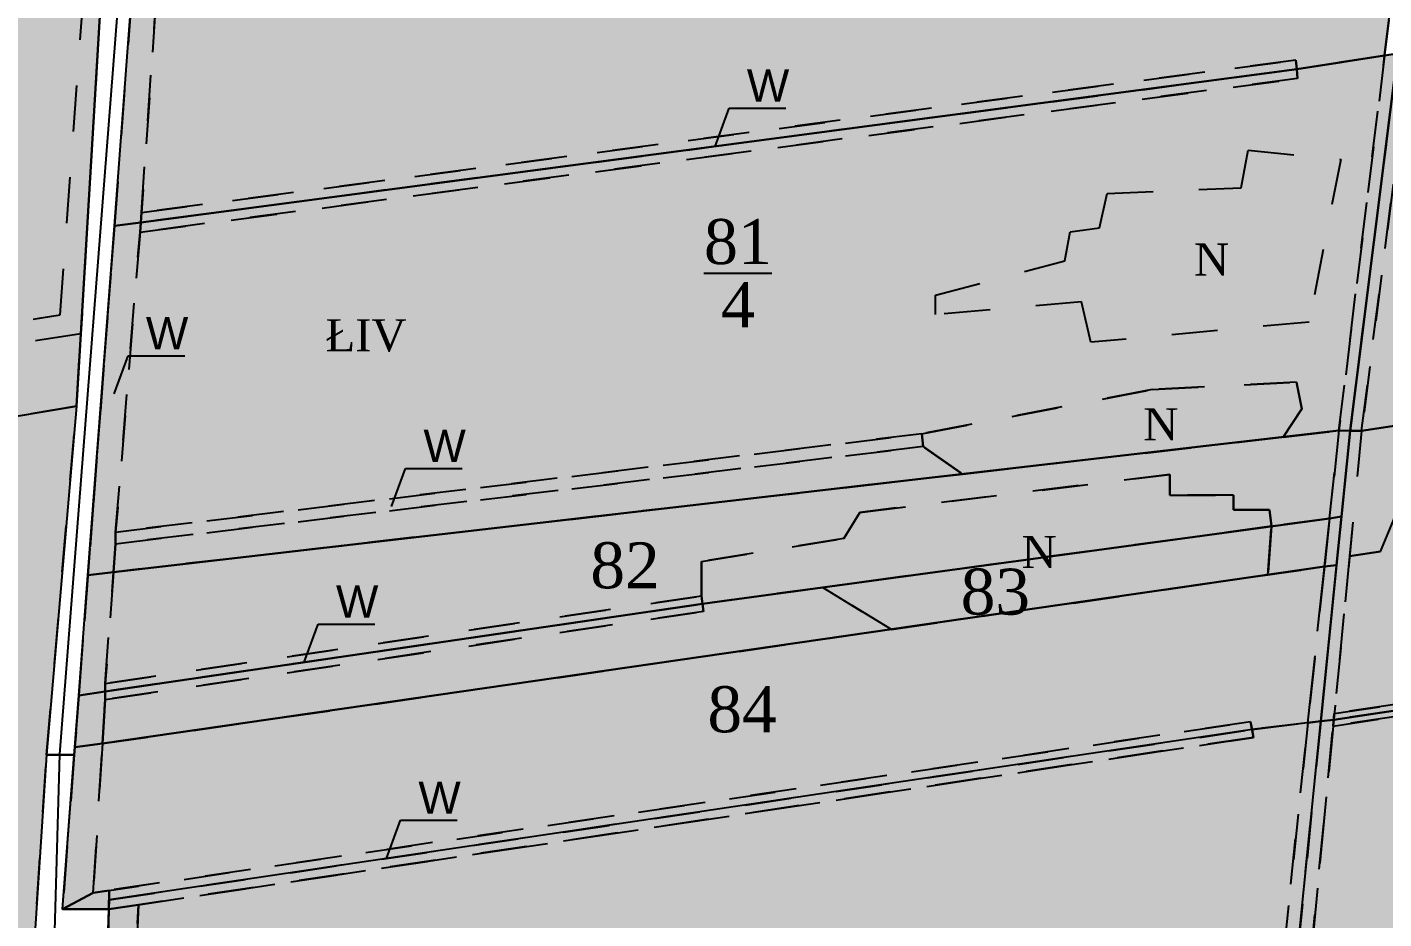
# Model space of a CAD drawing. Header units: millimetres. Extents: x 1380 to 3497, y 917 to 2357.
# Drawn here: x 1730.4 to 2025.6, y 1201.1 to 1395.1 of the extents above; entities that cross this region are included whole.
import ezdxf
from ezdxf import colors
from ezdxf.entities.mleader import LeaderData, LeaderLine
from ezdxf.math import Vec2, Vec3

# ---------------------------------------------------------------- set-up
doc = ezdxf.new("R2010")
doc.units = ezdxf.units.MM
doc.linetypes.add('UZYTEK', pattern=[20, 10, -10])
for name, color, linetype in [('DROGI ODSZKODOWANIA', 7, 'Continuous'), ('dzialki', 250, 'Continuous'), ('Num użytków', 250, 'Continuous'), ('Numeracja', 7, 'Continuous'), ('Obreb', 2, 'Continuous'), ('Pokolorwane użytki', 7, 'Continuous'), ('Rowy', 250, 'UZYTEK'), ('Uzytki', 250, 'UZYTEK'), ('W', 250, 'Continuous')]:
    doc.layers.add(name, color=color, linetype=linetype)
doc.styles.add('Całkowite', font='times.ttf', dxfattribs={"height": 10})
doc.styles.get("Standard").update_dxf_attribs({"font": 'arial.ttf'})
doc.styles.add('Uzytki', font='times.ttf', dxfattribs={"height": 7})
doc.styles.add('Ułamki', font='times.ttf', dxfattribs={"height": 14})

# ---------------------------------------------------------------- blocks, each defined once
blk = doc.blocks.new('_None')

msp = doc.modelspace()

# ---------------------------------------------------------------- hatches: boundary and pattern name
at = {"layer": 'Obreb', "true_color": 0xf4ee51}
h = msp.add_hatch(color=41, dxfattribs=at)
h.dxf.hatch_style = 1
h.paths.add_polyline_path([(1843.77, 2075.91), (1839.89, 2076.73), (1821.8, 2074.33), (1789.76, 2070.08), (1739.27, 2064.25), (1569.18, 2044.6), (1564.53, 2044.15), (1500.42, 2035.92), (1473.15, 2032.87), (1468.93, 1980), (1462.92, 1894.61), (1456.31, 1773.44), (1452.55, 1718.71), (1450.66, 1680.7), (1442.54, 1619.86), (1424.58, 1499.01), (1404.87, 1303.08), (1390.68, 1109.1), (1379.54, 977.39), (1416.06, 982.26), (1503.01, 993.87), (1504.63, 994.09), (1506.25, 994.3), (1621.93, 1009.75), (1623.42, 1009.95), (1726.06, 1023.65), (1744.84, 1026.16), (1749.27, 1026.75), (2001.11, 1060.37), (2068.99, 1069.43), (2152.68, 1080.6), (2558.18, 1139.98), (2925.58, 1191.89), (2950.42, 1195.27), (3034.81, 1077.94), (3080.44, 1228.22), (3101.82, 1235.05), (3049.2, 1373.09), (3047.94, 1379.97), (3036.54, 1465.16), (3034.11, 1481.41), (3037.35, 1523.54), (3064.08, 1535.14), (3042.44, 1582.63), (3034.82, 1599.34), (3026.23, 1623.42), (3022.72, 1647.12), (3015.17, 1693.82), (3010.46, 1738.63), (3007.5, 1779.8), (3007.5, 1828.93), (2995.54, 1854.86), (2982.24, 1913.84), (2978.33, 1926.18), (2939.25, 2070.19), (2911.03, 2085.83), (2875.11, 2109.04), (2851.35, 2127.45), (2832.79, 2142.28), (2800.7, 2188.75), (2762.52, 2156.94), (2761.01, 2154.88), (2592.26, 2137.52), (2569.19, 2140.22), (2541.29, 2148.28), (2358.61, 2230.49), (2370.36, 2167.83), (2372.08, 2158.65), (2124.8, 2119.92)])
h.paths.add_polyline_path([(2128.67, 2095.22), (2401.4, 2137.94), (2394.93, 2172.44), (2392, 2188.04), (2532.65, 2124.75), (2564.24, 2115.63), (2592.09, 2112.37), (2774.63, 2131.15), (2780.88, 2139.71), (2795.68, 2152.03), (2814.31, 2125.04), (2835.89, 2107.8), (2860.65, 2088.62), (2898.18, 2064.37), (2917.89, 2053.45), (2954.34, 1919.13), (2958.08, 1907.3), (2971.73, 1846.78), (2982.5, 1823.44), (2982.5, 1778.91), (2985.55, 1736.43), (2990.38, 1690.52), (2998.01, 1643.29), (3001.86, 1617.33), (3011.63, 1589.94), (3019.69, 1572.27), (3030.77, 1547.94), (3018.26, 1542.51), (3013.6, 1540.82), (3008.97, 1480.5), (3011.79, 1461.65), (3023.24, 1376.04), (3025.03, 1366.32), (3069.05, 1250.82), (3060.33, 1248.04), (3025.58, 1133.59), (2961.94, 1222.07), (2922.15, 1216.65), (2554.62, 1164.73), (2149.21, 1105.36), (2065.68, 1094.21), (1997.8, 1085.15), (1745.96, 1051.53), (1741.53, 1050.94), (1722.75, 1048.43), (1620.11, 1034.73), (1618.62, 1034.53), (1502.94, 1019.08), (1501.32, 1018.87), (1499.71, 1018.65), (1412.75, 1007.04), (1407.07, 1006.29), (1415.61, 1107.14), (1429.78, 1300.92), (1449.4, 1495.92), (1467.3, 1616.37), (1475.58, 1678.42), (1477.51, 1717.23), (1481.26, 1771.9), (1487.87, 1893.05), (1493.86, 1978.13), (1496.43, 2010.32), (1503.4, 2011.1), (1567.32, 2019.31), (1571.82, 2019.74), (1742.14, 2039.42), (1792.84, 2045.27), (1825.09, 2049.55), (1838.91, 2051.38), (1843.08, 2050.5)], flags=16)
at = {"layer": 'Pokolorwane użytki', "true_color": 0x3bd23d}
h = msp.add_hatch(color=93, dxfattribs=at)
h.dxf.hatch_style = 1
h.paths.add_polyline_path([(2041.7, 1502.54), (2025.2, 1499.84), (2025.45, 1497.95), (1813.52, 1471.71), (1817.9, 1435.35), (1845.87, 1435.35), (1850.45, 1416.41), (2021.15, 1438.86), (2021.44, 1434.9), (1758.33, 1399.7), (1755.27, 1354.77), (2006.47, 1387.97), (2006.67, 1385.96), (2025.8, 1388.97), (2027.3, 1401.22)])
h = msp.add_hatch(color=93, dxfattribs=at)
h.dxf.hatch_style = 1
h.paths.add_polyline_path([(1604.01, 1433.23), (1606.97, 1433.23), (1606.97, 1437.21), (1704.27, 1452.44), (1706.4, 1409.06), (1679.06, 1400.84), (1676.44, 1360.88), (1657.29, 1357.61), (1652.54, 1326.83), (1652.76, 1318.48), (1737.54, 1332.56), (1746.37, 1452.39), (1749.46, 1452.6), (1750.3, 1466.71), (1700.79, 1457.52), (1678.95, 1452.59), (1530.66, 1430.58), (1529.67, 1425.17), (1551.43, 1361.53), (1539.91, 1349.7), (1519.42, 1346.35), (1523.53, 1297.63), (1611.33, 1311.8)])
at = {"layer": 'Pokolorwane użytki', "true_color": 0x5b8edb}
h = msp.add_hatch(color=153, dxfattribs=at)
h.dxf.hatch_style = 1
h.paths.add_polyline_path([(1758.33, 1399.7), (1759.07, 1404.38), (1762.76, 1465.42), (1762.85, 1467.17), (1758.77, 1466.66), (1753.11, 1401.37), (1749.36, 1351.88), (1755.11, 1352.65), (1755.27, 1354.77)])
h = msp.add_hatch(color=153, dxfattribs=at)
h.dxf.hatch_style = 1
h.paths.add_polyline_path([(1610.75, 1372.68), (1606.97, 1433.23), (1604.01, 1433.23), (1611.33, 1311.8), (1523.53, 1297.63), (1519.42, 1346.35), (1517.7, 1346.35), (1521.71, 1297.14), (1434.12, 1283.17), (1433.7, 1279.01), (1521.73, 1293.63), (1523.1, 1276.5), (1525.17, 1276.85), (1527.23, 1277.19), (1525.46, 1294.26), (1742.07, 1328.43), (1749.46, 1452.6), (1746.37, 1452.39), (1737.54, 1332.56), (1652.76, 1318.48), (1614.54, 1312.13)])
h = msp.add_hatch(color=153, dxfattribs=at)
h.dxf.hatch_style = 1
h.paths.add_polyline_path([(2028.99, 1371.26), (2032.76, 1400.66), (2030.03, 1400.94), (2028.58, 1389.41), (2018.31, 1307.33), (2020.79, 1307.31)])
at = {"layer": 'Pokolorwane użytki', "true_color": 0x3bd23d}
h = msp.add_hatch(color=93, dxfattribs=at)
h.dxf.hatch_style = 1
h.paths.add_polyline_path([(2025.8, 1388.97), (2006.67, 1385.96), (2006.86, 1383.96), (1754.94, 1350.52), (1749.64, 1285.27), (1925.11, 1306.67), (1975.22, 1316.26), (2006.6, 1317.87), (2007.79, 1312.09), (2003.74, 1305.94), (2015.84, 1307.34)])
h.paths.add_polyline_path([(1928.07, 1336.79), (1956.23, 1344.29), (1957.34, 1350.61), (1963.75, 1351.5), (1965.41, 1358.93), (1994.58, 1360.19), (1996.08, 1368.4), (2016.25, 1366.35), (2009.35, 1330.98), (1961.89, 1326.57), (1959.84, 1335.4), (1928.07, 1332.63)], flags=16)
at = {"layer": 'Pokolorwane użytki', "true_color": 0x5b8edb}
h = msp.add_hatch(color=153, dxfattribs=at)
h.dxf.hatch_style = 1
h.paths.add_polyline_path([(2006.67, 1385.96), (2006.47, 1387.97), (1755.27, 1354.77), (1755.11, 1352.65)])
h = msp.add_hatch(color=153, dxfattribs=at)
h.dxf.hatch_style = 1
h.paths.add_polyline_path([(2028.58, 1389.41), (2025.8, 1388.97), (2015.84, 1307.34), (2018.31, 1307.33)])
h = msp.add_hatch(color=153, dxfattribs=at)
h.dxf.hatch_style = 1
h.paths.add_polyline_path([(1755.11, 1352.65), (1754.94, 1350.52), (2006.86, 1383.96), (2006.67, 1385.96)])
at = {"layer": 'Pokolorwane użytki', "true_color": 0xff3333}
h = msp.add_hatch(color=20, dxfattribs=at)
h.dxf.hatch_style = 1
h.paths.add_polyline_path([(2051.61, 1365.93), (2028.99, 1371.26), (2020.79, 1307.31), (2041.16, 1310.41)])
h = msp.add_hatch(color=20, dxfattribs=at)
h.dxf.hatch_style = 1
h.paths.add_polyline_path([(2009.35, 1330.98), (2016.25, 1366.35), (1996.08, 1368.4), (1994.58, 1360.19), (1965.41, 1358.93), (1963.75, 1351.5), (1957.34, 1350.61), (1956.23, 1344.29), (1928.07, 1336.79), (1928.07, 1332.63), (1959.84, 1335.4), (1961.89, 1326.57)])
at = {"layer": 'Pokolorwane użytki', "true_color": 0x5b8edb}
h = msp.add_hatch(color=153, dxfattribs=at)
h.dxf.hatch_style = 1
h.paths.add_polyline_path([(1749.64, 1282.73), (1749.64, 1285.27), (1754.94, 1350.52), (1755.11, 1352.65), (1749.36, 1351.88), (1743.6, 1275.93), (1749.18, 1276.58)])
at = {"layer": 'Pokolorwane użytki', "true_color": 0x3bd23d}
h = msp.add_hatch(color=93, dxfattribs=at)
h.dxf.hatch_style = 1
h.paths.add_polyline_path([(2161.3, 1328.69), (2041.16, 1310.41), (2039.6, 1300.06), (2032.11, 1298.65), (2024.93, 1281.03), (2018.15, 1280.03), (2014.84, 1245.77), (2166.41, 1268.94)])
h = msp.add_hatch(color=93, dxfattribs=at)
h.dxf.hatch_style = 1
h.paths.add_polyline_path([(1741.13, 1312.67), (1742.07, 1328.43), (1648.21, 1313.62), (1646.25, 1296.93), (1647.97, 1297.22), (1649.68, 1297.5)])
at = {"layer": 'Pokolorwane użytki', "true_color": 0xff3333}
h = msp.add_hatch(color=20, dxfattribs=at)
h.dxf.hatch_style = 1
h.paths.add_polyline_path([(2003.74, 1305.94), (2007.79, 1312.09), (2006.6, 1317.87), (1975.22, 1316.26), (1925.11, 1306.67), (1925.37, 1303.88), (1933.91, 1297.89)])
at = {"layer": 'Pokolorwane użytki', "true_color": 0x3bd23d}
h = msp.add_hatch(color=93, dxfattribs=at)
h.dxf.hatch_style = 1
h.paths.add_polyline_path([(1734.61, 1236.78), (1741.13, 1312.67), (1649.68, 1297.5), (1657.62, 1134.85), (1728.54, 1144.48)])
at = {"layer": 'Pokolorwane użytki', "true_color": 0xff3333}
h = msp.add_hatch(color=20, dxfattribs=at)
h.dxf.hatch_style = 1
h.paths.add_polyline_path([(2032.11, 1298.65), (2039.6, 1300.06), (2041.16, 1310.41), (2020.79, 1307.31), (2018.15, 1280.03), (2024.93, 1281.03)])
at = {"layer": 'Pokolorwane użytki', "true_color": 0x3bd23d}
h = msp.add_hatch(color=93, dxfattribs=at)
h.dxf.hatch_style = 1
h.paths.add_polyline_path([(1877.11, 1278.84), (1908.09, 1283.87), (1911.58, 1289.55), (1979.02, 1297.81), (1979.02, 1293.31), (1992.88, 1293.31), (1992.88, 1290.09), (2000.76, 1290.09), (2001.14, 1286.53), (2013.82, 1288.26), (2015.84, 1307.34), (2003.74, 1305.94), (1933.91, 1297.89), (1749.18, 1276.58), (1747.37, 1252.33), (1877.11, 1271.33)])
at = {"layer": 'Pokolorwane użytki', "true_color": 0x5b8edb}
h = msp.add_hatch(color=153, dxfattribs=at)
h.dxf.hatch_style = 1
h.paths.add_polyline_path([(1749.64, 1285.27), (1749.64, 1282.73), (1925.37, 1303.88), (1925.11, 1306.67)])
h = msp.add_hatch(color=153, dxfattribs=at)
h.dxf.hatch_style = 1
h.paths.add_polyline_path([(2020.79, 1307.31), (2018.31, 1307.33), (2016.42, 1288.65), (2015.35, 1278.06), (2011.92, 1244.13), (2014.71, 1244.43)])
h = msp.add_hatch(color=153, dxfattribs=at)
h.dxf.hatch_style = 1
h.paths.add_polyline_path([(2018.31, 1307.33), (2015.84, 1307.34), (2013.82, 1288.26), (2016.42, 1288.65)])
at = {"layer": 'Pokolorwane użytki', "true_color": 0x3bd23d}
h = msp.add_hatch(color=93, dxfattribs=at)
h.dxf.hatch_style = 1
h.paths.add_polyline_path([(1933.91, 1297.89), (1925.37, 1303.88), (1749.64, 1282.73), (1749.18, 1276.58)])
at = {"layer": 'Pokolorwane użytki', "true_color": 0xff3333}
h = msp.add_hatch(color=20, dxfattribs=at)
h.dxf.hatch_style = 1
h.paths.add_polyline_path([(2001.14, 1286.53), (2000.76, 1290.09), (1992.88, 1290.09), (1992.88, 1293.31), (1979.02, 1293.31), (1979.02, 1297.81), (1911.58, 1289.55), (1908.09, 1283.87), (1877.11, 1278.84), (1877.11, 1271.33), (1877.33, 1269.67), (1903.5, 1273.23)])
at = {"layer": 'Pokolorwane użytki', "true_color": 0x3bd23d}
h = msp.add_hatch(color=93, dxfattribs=at)
h.dxf.hatch_style = 1
h.paths.add_polyline_path([(2013.82, 1288.26), (2001.14, 1286.53), (2000.38, 1275.97), (2012.7, 1277.76)])
at = {"layer": 'Pokolorwane użytki', "true_color": 0x5b8edb}
h = msp.add_hatch(color=153, dxfattribs=at)
h.dxf.hatch_style = 1
h.paths.add_polyline_path([(2016.42, 1288.65), (2013.82, 1288.26), (2012.7, 1277.76), (2015.35, 1278.06)])
at = {"layer": 'Pokolorwane użytki', "true_color": 0xff3333}
h = msp.add_hatch(color=20, dxfattribs=at)
h.dxf.hatch_style = 1
h.paths.add_polyline_path([(2001.14, 1286.53), (1903.5, 1273.23), (1918.47, 1264.11), (2000.38, 1275.97)])
at = {"layer": 'Pokolorwane użytki', "true_color": 0x97d88a}
h = msp.add_hatch(color=73, dxfattribs=at)
h.dxf.hatch_style = 1
h.paths.add_polyline_path([(2169.59, 1238.6), (2256.28, 1250.18), (2256.28, 1280.06), (2170.42, 1266.5), (2166.79, 1265.92), (2014.58, 1243.08), (2007.72, 1172.1), (2173.12, 1199)])
at = {"layer": 'Pokolorwane użytki', "true_color": 0x5b8edb}
h = msp.add_hatch(color=153, dxfattribs=at)
h.dxf.hatch_style = 1
h.paths.add_polyline_path([(1749.18, 1276.58), (1743.6, 1275.93), (1741.61, 1249.73), (1747.37, 1250.58), (1747.37, 1252.33)])
at = {"layer": 'Pokolorwane użytki', "true_color": 0x3bd23d}
h = msp.add_hatch(color=93, dxfattribs=at)
h.dxf.hatch_style = 1
h.paths.add_polyline_path([(1996.64, 1244), (1996.94, 1242.3), (2009.1, 1243.79), (2012.7, 1277.76), (2000.38, 1275.97), (1918.47, 1264.11), (1746.77, 1239.25), (1744.74, 1206.79), (1748.22, 1207.31)])
at = {"layer": 'Pokolorwane użytki', "true_color": 0x5b8edb}
h = msp.add_hatch(color=153, dxfattribs=at)
h.dxf.hatch_style = 1
h.paths.add_polyline_path([(2009.1, 1243.79), (2011.92, 1244.13), (2015.35, 1278.06), (2012.7, 1277.76)])
at = {"layer": 'Pokolorwane użytki', "true_color": 0x3bd23d}
h = msp.add_hatch(color=93, dxfattribs=at)
h.dxf.hatch_style = 1
h.paths.add_polyline_path([(1918.47, 1264.11), (1903.5, 1273.23), (1877.33, 1269.67), (1877.56, 1268), (1747.37, 1248.83), (1746.77, 1239.25)])
at = {"layer": 'Pokolorwane użytki', "true_color": 0x5b8edb}
h = msp.add_hatch(color=153, dxfattribs=at)
h.dxf.hatch_style = 1
h.paths.add_polyline_path([(1877.33, 1269.67), (1877.11, 1271.33), (1747.37, 1252.33), (1747.37, 1250.58)])
h = msp.add_hatch(color=153, dxfattribs=at)
h.dxf.hatch_style = 1
h.paths.add_polyline_path([(1747.37, 1250.58), (1747.37, 1248.83), (1877.56, 1268), (1877.33, 1269.67)])
h = msp.add_hatch(color=153, dxfattribs=at)
h.dxf.hatch_style = 1
h.paths.add_polyline_path([(2166.79, 1265.92), (2166.6, 1267.43), (2014.71, 1244.43), (2014.58, 1243.08)])
h = msp.add_hatch(color=153, dxfattribs=at)
h.dxf.hatch_style = 1
h.paths.add_polyline_path([(2166.6, 1267.43), (2166.41, 1268.94), (2014.84, 1245.77), (2014.71, 1244.43)])
h = msp.add_hatch(color=153, dxfattribs=at)
h.dxf.hatch_style = 1
h.paths.add_polyline_path([(1740.76, 1238.51), (1746.77, 1239.25), (1747.37, 1248.83), (1747.37, 1250.58), (1741.61, 1249.73)])
h = msp.add_hatch(color=153, dxfattribs=at)
h.dxf.hatch_style = 1
h.paths.add_polyline_path([(1996.94, 1242.3), (1996.64, 1244), (1748.22, 1207.31), (1748.2, 1205.27)])
at = {"layer": 'Pokolorwane użytki', "true_color": 0x5e6624}
h = msp.add_hatch(color=59, dxfattribs=at)
h.dxf.hatch_style = 1
h.paths.add_polyline_path([(1754.58, 1204.19), (1752.07, 1140.17), (1750.39, 1116.95), (1850.39, 1127.81), (1859.99, 1112.88), (1872.77, 1101.18), (1879.5, 1077.26), (1980.72, 1091.22), (1981.4, 1087.86), (1992.73, 1089.32), (2009.1, 1243.79), (1996.94, 1242.3), (1997.24, 1240.61)])
at = {"layer": 'Pokolorwane użytki', "true_color": 0x5b8edb}
h = msp.add_hatch(color=153, dxfattribs=at)
h.dxf.hatch_style = 1
h.paths.add_polyline_path([(1992.73, 1089.32), (1996.3, 1089.79), (1999.62, 1122.64), (2004.58, 1171.59), (2011.92, 1244.13), (2009.1, 1243.79)])
h = msp.add_hatch(color=153, dxfattribs=at)
h.dxf.hatch_style = 1
h.paths.add_polyline_path([(2014.71, 1244.43), (2011.92, 1244.13), (2004.58, 1171.59), (2007.72, 1172.1)])
h = msp.add_hatch(color=153, dxfattribs=at)
h.dxf.hatch_style = 1
h.paths.add_polyline_path([(1997.24, 1240.61), (1996.94, 1242.3), (1748.2, 1205.27), (1748.19, 1203.23), (1754.58, 1204.19)])
h = msp.add_hatch(color=153, dxfattribs=at)
h.dxf.hatch_style = 1
h.paths.add_polyline_path([(1746.77, 1239.25), (1740.76, 1238.51), (1740.63, 1236.78), (1738.08, 1203.23), (1744.74, 1206.79)])
h = msp.add_hatch(color=153, dxfattribs=at)
h.dxf.hatch_style = 1
h.paths.add_polyline_path([(1748.22, 1207.31), (1744.74, 1206.79), (1738.08, 1203.23), (1748.19, 1203.23), (1748.2, 1205.27)])
h = msp.add_hatch(color=153, dxfattribs=at)
h.dxf.hatch_style = 1
h.paths.add_polyline_path([(1754.58, 1204.19), (1748.19, 1203.23), (1746.33, 1144.3), (1746.06, 1139.1), (1752.07, 1140.17)])

# ---------------------------------------------------------------- linework, layer by layer
at = {"layer": 'DROGI ODSZKODOWANIA', "color": 5}
msp.add_lwpolyline([(2558.16, 2097.08), (2080.67, 2023.87), (1953.69, 1856.95), (1830.71, 1702.18), (1775.1, 1625.45), (1766.32, 1607.74), (1737.45, 1236.94), (1732.21, 1052.26), (2210.2, 1117.22)], dxfattribs=at)
at = {"layer": 'dzialki'}
for points in [[(1828.9, 1707.19), (1782.28, 1639.76), (1765.13, 1614.96), (1758.45, 1590.88), (1755.72, 1544.39), (1755.55, 1541.58), (1750.3, 1469.55), (1750.3, 1468.13), (1750.3, 1466.71), (1741.13, 1312.67), (1734.61, 1236.78), (1740.63, 1236.78), (1740.76, 1238.51), (1741.61, 1249.73), (1743.6, 1275.93), (1749.36, 1351.88), (1753.11, 1401.37), (1758.77, 1466.66), (1762.27, 1507), (1765.58, 1545.16), (1768.74, 1581.54), (1770.59, 1602.92), (1779.01, 1624.14), (1820.15, 1682.4)], [(1740.76, 1238.51), (1746.77, 1239.25), (2012.7, 1277.76), (2015.35, 1278.06), (2011.92, 1244.13), (1996.94, 1242.3), (1748.2, 1205.27), (1748.19, 1203.23), (1738.08, 1203.23), (1740.76, 1238.51)]]:
    msp.add_lwpolyline(points, dxfattribs=at)
for points in [[(1750.3, 1466.71), (1750.3, 1468.13), (1750.3, 1469.55), (1755.55, 1541.58), (1755.72, 1544.39), (1706.65, 1537.44), (1616.83, 1522.76), (1542.64, 1511.55), (1456.25, 1498.1), (1455.74, 1495.26), (1448.06, 1422.99), (1447.94, 1420.64), (1447.81, 1418.28), (1431.91, 1261.38), (1523.1, 1276.5), (1525.17, 1276.85), (1527.23, 1277.19), (1646.25, 1296.93), (1647.97, 1297.22), (1649.68, 1297.5), (1741.13, 1312.67)], [(1758.77, 1466.66), (1762.85, 1467.17), (2025.2, 1499.84), (2041.7, 1502.54), (2044.42, 1502.62), (2030.03, 1400.94), (2028.58, 1389.41), (2006.67, 1385.96), (1755.11, 1352.65), (1749.36, 1351.88), (1753.11, 1401.37), (1758.77, 1466.66)], [(1750.3, 1466.71), (1750.3, 1468.13), (1700.79, 1460.06), (1678.31, 1454.53), (1447.94, 1420.64), (1447.81, 1418.28), (1431.91, 1261.38), (1523.1, 1276.5), (1525.17, 1276.85), (1527.23, 1277.19), (1646.25, 1296.93), (1647.97, 1297.22), (1649.68, 1297.5), (1741.13, 1312.67)], [(2030.03, 1400.94), (2032.76, 1400.66), (2305.83, 1439.9), (2316.28, 1352.27), (2020.79, 1307.31), (2018.31, 1307.33), (2028.58, 1389.41), (2030.03, 1400.94)], [(1749.36, 1351.88), (1755.11, 1352.65), (2006.67, 1385.96), (2025.8, 1388.97), (2028.58, 1389.41), (2018.31, 1307.33), (2015.84, 1307.34), (1749.18, 1276.58), (1743.6, 1275.93), (1749.36, 1351.88)], [(2018.31, 1307.33), (2020.79, 1307.31), (2316.28, 1352.27), (2323.31, 1293.33), (2323.47, 1292.01), (2170.28, 1268), (2166.6, 1267.43), (2014.71, 1244.43), (2011.92, 1244.13), (2018.31, 1307.33)], [(1647.97, 1297.22), (1649.68, 1297.5), (1741.13, 1312.67), (1734.61, 1236.78), (1728.54, 1144.48), (1657.62, 1134.85), (1655.18, 1134.52), (1647.97, 1297.22)], [(1743.6, 1275.93), (1749.18, 1276.58), (2015.84, 1307.34), (2018.31, 1307.33), (2016.42, 1288.65), (2013.82, 1288.26), (1877.33, 1269.67), (1747.37, 1250.58), (1741.61, 1249.73), (1743.6, 1275.93)], [(2011.92, 1244.13), (2014.71, 1244.43), (2166.6, 1267.43), (2170.28, 1268), (2323.47, 1292.01), (2323.63, 1290.7), (2331.49, 1224.76), (2007.72, 1172.1), (2004.58, 1171.59), (2011.92, 1244.13)], [(1741.61, 1249.73), (1747.37, 1250.58), (1877.33, 1269.67), (2013.82, 1288.26), (2016.42, 1288.65), (2015.35, 1278.06), (2012.7, 1277.76), (1746.77, 1239.25), (1740.76, 1238.51), (1741.61, 1249.73)], [(2004.58, 1171.59), (2011.92, 1244.13), (1996.94, 1242.3), (1748.2, 1205.27), (1748.19, 1203.23), (1746.33, 1144.3), (1746.06, 1139.1), (1745.87, 1135.4), (1741.84, 1056.9), (1992.73, 1089.32), (1996.3, 1089.79), (1999.62, 1122.64)], [(1748.19, 1203.23), (1738.08, 1203.23), (1740.63, 1236.78), (1734.61, 1236.78), (1728.54, 1144.48), (1728.3, 1140.5), (1728.02, 1135.85), (1722.75, 1048.43), (1741.53, 1050.94), (1745.96, 1051.53), (1997.8, 1085.15), (2065.68, 1094.21), (2149.21, 1105.36), (2147.47, 1111.23), (1999.81, 1090.25), (1999.81, 1090.25), (1996.3, 1089.79), (1992.73, 1089.32), (1741.84, 1056.9), (1745.87, 1135.4), (1746.06, 1139.1), (1746.33, 1144.3)]]:
    msp.add_lwpolyline(points, close=True, dxfattribs=at)
at = {"layer": 'Rowy'}
msp.add_line((1740.63, 1236.78), (1738.08, 1203.23), dxfattribs=at)
for points in [[(2047.13, 1502.69), (2032.76, 1400.66), (2020.79, 1307.31), (1999.81, 1090.25), (1992.73, 1089.32), (2015.84, 1307.34), (2027.3, 1401.22), (2041.7, 1502.54), (2048.92, 1581.86), (2050.19, 1586.34), (2053.49, 1645.24), (2053.49, 1649.51), (2050.94, 1762.39)], [(1753.11, 1401.37), (1740.63, 1236.78), (1738.08, 1203.23), (1748.19, 1203.23), (1748.19, 1203.23), (1997.24, 1240.61), (1996.64, 1244), (1744.74, 1206.79), (1747.37, 1248.83), (1747.37, 1252.33), (1749.64, 1282.73), (1749.64, 1285.27), (1754.94, 1350.52), (1755.27, 1354.77), (1758.33, 1399.7)], [(1755.11, 1352.65), (2006.67, 1385.96)], [(2020.79, 1307.31), (2015.84, 1307.34)], [(2014.84, 1245.77), (2166.41, 1268.94), (2170.13, 1269.51), (2323.31, 1293.33), (2323.63, 1290.7), (2170.42, 1266.5), (2166.79, 1265.92), (2014.58, 1243.08), (2014.84, 1245.77)], [(2323.47, 1292.01), (2170.28, 1268), (2166.6, 1267.43), (2014.41, 1244.38)], [(1747.37, 1250.58), (1877.33, 1269.67)], [(1996.94, 1242.3), (1748.2, 1205.27)], [(1744.74, 1206.79), (1738.08, 1203.23)], [(1748.19, 1203.23), (1748.22, 1207.31)]]:
    msp.add_lwpolyline(points, dxfattribs=at)
for points in [[(1759.07, 1404.38), (1762.76, 1465.42), (1762.85, 1467.17), (1758.77, 1466.66), (1753.11, 1401.37), (1749.36, 1351.88), (1755.11, 1352.65), (1755.27, 1354.77), (1758.33, 1399.7)], [(1434.12, 1283.17), (1521.71, 1297.14), (1517.7, 1346.35), (1519.42, 1346.35), (1523.53, 1297.63), (1611.33, 1311.8), (1604.01, 1433.23), (1606.97, 1433.23), (1614.54, 1312.13), (1737.54, 1332.56), (1746.37, 1452.39), (1749.46, 1452.6), (1742.07, 1328.43), (1525.46, 1294.26), (1527.23, 1277.19), (1525.17, 1276.85), (1523.1, 1276.5), (1521.73, 1293.63), (1433.7, 1279.01), (1434.12, 1283.17)], [(2028.99, 1371.26), (2032.76, 1400.66), (2030.03, 1400.94), (2028.58, 1389.41), (2018.31, 1307.33), (2020.79, 1307.31)], [(1755.27, 1354.77), (2006.47, 1387.97), (2006.86, 1383.96), (1754.94, 1350.52), (1755.27, 1354.77)], [(2006.67, 1385.96), (2006.47, 1387.97), (1755.27, 1354.77), (1755.11, 1352.65)], [(2028.58, 1389.41), (2025.8, 1388.97), (2015.84, 1307.34), (2018.31, 1307.33)], [(2006.86, 1383.96), (2006.67, 1385.96), (1755.11, 1352.65), (1754.94, 1350.52)], [(1754.94, 1350.52), (1755.11, 1352.65), (1749.36, 1351.88), (1743.6, 1275.93), (1749.18, 1276.58), (1749.64, 1282.73), (1749.64, 1285.27)], [(1925.37, 1303.88), (1925.11, 1306.67), (1749.64, 1285.27), (1749.64, 1282.73)], [(2018.31, 1307.33), (2015.84, 1307.34), (2013.82, 1288.26), (2016.42, 1288.65)], [(2016.42, 1288.65), (2013.82, 1288.26), (2012.7, 1277.76), (2015.35, 1278.06)], [(1749.18, 1276.58), (1743.6, 1275.93), (1741.61, 1249.73), (1747.37, 1250.58), (1747.37, 1252.33)], [(2015.35, 1278.06), (2012.7, 1277.76), (2009.1, 1243.79), (2011.92, 1244.13)], [(1747.37, 1252.33), (1747.37, 1248.83), (1877.56, 1268), (1877.11, 1271.33), (1747.37, 1252.33)], [(1877.33, 1269.67), (1877.11, 1271.33), (1747.37, 1252.33), (1747.37, 1250.58)], [(1877.56, 1268), (1877.33, 1269.67), (1747.37, 1250.58), (1747.37, 1248.83)], [(2166.79, 1265.92), (2166.6, 1267.43), (2014.71, 1244.43), (2014.58, 1243.08)], [(2166.6, 1267.43), (2166.41, 1268.94), (2014.84, 1245.77), (2014.71, 1244.43)], [(1747.37, 1248.83), (1747.37, 1250.58), (1741.61, 1249.73), (1740.76, 1238.51), (1746.77, 1239.25)], [(1996.94, 1242.3), (1996.64, 1244), (1748.22, 1207.31), (1748.2, 1205.27)], [(1999.62, 1122.64), (2004.58, 1171.59), (2011.92, 1244.13), (2009.1, 1243.79), (1992.73, 1089.32), (1996.3, 1089.79)], [(2014.58, 1243.08), (2014.71, 1244.43), (2011.92, 1244.13), (2004.58, 1171.59), (2007.72, 1172.1)], [(1997.24, 1240.61), (1996.94, 1242.3), (1748.2, 1205.27), (1748.19, 1203.23), (1754.58, 1204.19)], [(1746.77, 1239.25), (1740.76, 1238.51), (1740.63, 1236.78), (1738.08, 1203.23), (1744.74, 1206.79)], [(1748.22, 1207.31), (1744.74, 1206.79), (1738.08, 1203.23), (1748.19, 1203.23), (1748.2, 1205.27)], [(1754.58, 1204.19), (1748.19, 1203.23), (1746.33, 1144.3), (1746.06, 1139.1), (1752.07, 1140.17)], [(1754.58, 1204.19), (1748.19, 1203.23), (1746.33, 1144.3), (1746.06, 1139.1), (1752.07, 1140.17)]]:
    msp.add_lwpolyline(points, close=True, dxfattribs=at)
at = {"layer": 'Uzytki'}
for points in [[(2041.7, 1502.54), (2025.2, 1499.84), (2025.45, 1497.95), (1813.52, 1471.71), (1817.9, 1435.35), (1845.87, 1435.35), (1850.45, 1416.41), (2021.15, 1438.86), (2021.44, 1434.9), (1758.33, 1399.7), (1755.27, 1354.77), (2006.47, 1387.97), (2006.67, 1385.96), (2025.8, 1388.97), (2027.3, 1401.22)], [(1604.01, 1433.23), (1606.97, 1433.23), (1606.97, 1437.21), (1704.27, 1452.44), (1706.4, 1409.06), (1679.06, 1400.84), (1676.44, 1360.88), (1657.29, 1357.61), (1652.54, 1326.83), (1652.76, 1318.48), (1737.54, 1332.56), (1746.37, 1452.39), (1749.46, 1452.6), (1750.3, 1466.71), (1700.79, 1457.52), (1678.95, 1452.59), (1530.66, 1430.58), (1529.67, 1425.17), (1551.43, 1361.53), (1539.91, 1349.7), (1519.42, 1346.35), (1523.53, 1297.63), (1611.33, 1311.8)], [(2025.8, 1388.97), (2006.67, 1385.96), (2006.86, 1383.96), (1754.94, 1350.52), (1749.64, 1285.27), (1925.11, 1306.67), (1975.22, 1316.26), (2006.6, 1317.87), (2007.79, 1312.09), (2003.74, 1305.94), (2015.84, 1307.34)], [(2028.99, 1371.26), (2051.61, 1365.93), (2041.16, 1310.41), (2020.79, 1307.31), (2028.99, 1371.26)], [(2009.35, 1330.98), (1961.89, 1326.57), (1959.84, 1335.4), (1928.07, 1332.63), (1928.07, 1336.79), (1956.23, 1344.29), (1957.34, 1350.61), (1963.75, 1351.5), (1965.41, 1358.93), (1994.58, 1360.19), (1996.08, 1368.4), (2016.25, 1366.35), (2009.35, 1330.98)], [(1928.07, 1336.79), (1956.23, 1344.29), (1957.34, 1350.61), (1963.75, 1351.5), (1965.41, 1358.93), (1994.58, 1360.19), (1996.08, 1368.4), (2016.25, 1366.35), (2009.35, 1330.98), (1961.89, 1326.57), (1959.84, 1335.4), (1928.07, 1332.63)], [(2161.3, 1328.69), (2041.16, 1310.41), (2039.6, 1300.06), (2032.11, 1298.65), (2024.93, 1281.03), (2018.15, 1280.03), (2014.84, 1245.77), (2166.41, 1268.94)], [(1741.13, 1312.67), (1742.07, 1328.43), (1648.21, 1313.62), (1646.25, 1296.93), (1647.97, 1297.22), (1649.68, 1297.5)], [(2007.79, 1312.09), (2006.6, 1317.87), (1975.22, 1316.26), (1925.11, 1306.67), (1925.37, 1303.88), (1933.91, 1297.89), (2003.74, 1305.94)], [(1734.61, 1236.78), (1741.13, 1312.67), (1649.68, 1297.5), (1657.62, 1134.85), (1728.54, 1144.48)], [(2032.11, 1298.65), (2039.6, 1300.06), (2041.16, 1310.41), (2020.79, 1307.31), (2018.15, 1280.03), (2024.93, 1281.03)], [(1877.11, 1278.84), (1908.09, 1283.87), (1911.58, 1289.55), (1979.02, 1297.81), (1979.02, 1293.31), (1992.88, 1293.31), (1992.88, 1290.09), (2000.76, 1290.09), (2001.14, 1286.53), (2013.82, 1288.26), (2015.84, 1307.34), (2003.74, 1305.94), (1933.91, 1297.89), (1749.18, 1276.58), (1747.37, 1252.33), (1877.11, 1271.33)], [(1933.91, 1297.89), (1925.37, 1303.88), (1749.64, 1282.73), (1749.18, 1276.58)], [(2001.14, 1286.53), (2000.76, 1290.09), (1992.88, 1290.09), (1992.88, 1293.31), (1979.02, 1293.31), (1979.02, 1297.81), (1911.58, 1289.55), (1908.09, 1283.87), (1877.11, 1278.84), (1877.11, 1271.33), (1877.33, 1269.67)], [(2012.7, 1277.76), (2013.82, 1288.26), (2001.14, 1286.53), (1903.5, 1273.23), (1918.47, 1264.11)], [(2013.82, 1288.26), (2001.14, 1286.53), (2000.38, 1275.97), (2012.7, 1277.76)], [(2000.38, 1275.97), (2001.14, 1286.53), (1903.5, 1273.23), (1918.47, 1264.11)], [(2169.59, 1238.6), (2256.28, 1250.18), (2256.28, 1280.06), (2170.42, 1266.5), (2166.79, 1265.92), (2014.58, 1243.08), (2007.72, 1172.1), (2173.12, 1199)], [(1996.64, 1244), (1996.94, 1242.3), (2009.1, 1243.79), (2012.7, 1277.76), (1918.47, 1264.11), (1746.77, 1239.25), (1744.74, 1206.79)], [(1918.47, 1264.11), (1903.5, 1273.23), (1877.33, 1269.67), (1877.56, 1268), (1747.37, 1248.83), (1746.77, 1239.25)], [(2009.1, 1243.79), (1996.94, 1242.3), (1997.24, 1240.61), (1754.58, 1204.19), (1752.07, 1140.17), (1750.39, 1116.95), (1850.39, 1127.81), (1859.99, 1112.88), (1872.77, 1101.18), (1879.5, 1077.26), (1980.72, 1091.22), (1981.4, 1087.86), (1992.73, 1089.32)]]:
    msp.add_lwpolyline(points, close=True, dxfattribs=at)

# ---------------------------------------------------------------- texts
at = {"layer": 'Num użytków', "char_height": 7, "attachment_point": 1, "style": 'Uzytki'}
for s, insert, width in [('N\\P', (1984.33, 1348.07), 7.6839), ('ŁIV\\P', (1795.33, 1331.59), 24.9646), ('N\\P', (1973.27, 1312.22), 7.6839), ('N\\P', (1946.78, 1284.43), 7.6839)]:
    msp.add_mtext(s, dxfattribs=dict(at, insert=insert, width=width))
at = {"layer": 'Numeracja', "attachment_point": 1}
for s, insert, char_height, width, style in [('\\A1;{\\H0.7x;\\S81/4;}', (1877.66, 1353.37), 14, 31.5833, 'Ułamki'), ('82', (1852.94, 1283.04), 10, 15.5151, 'Całkowite'), ('83', (1933.53, 1277.32), 10, 13.2562, 'Całkowite'), ('84', (1878.42, 1251.71), 10, 14.124, 'Całkowite')]:
    msp.add_mtext(s, dxfattribs=dict(at, insert=insert, char_height=char_height, width=width, style=style))

# ---------------------------------------------------------------- leaders
at = {"layer": 'W'}
ml = msp.add_multileader_mtext('Standard', dxfattribs=at)
ml.set_content('W', color=256)
ml.set_leader_properties()
ml.set_arrow_properties(name='NONE')
ml.build(insert=Vec2(0, 0))
ml.multileader.update_dxf_attribs({"text_left_attachment_type": 5, "text_right_attachment_type": 0, "text_top_attachment_type": 10, "text_bottom_attachment_type": 10})
ctx = ml.context
ctx.base_point, ctx.char_height, ctx.plane_origin = Vec3(1885, 1377.52), 7, Vec3(1880.07, 1369.2)
ctx.left_attachment, ctx.right_attachment, ctx.top_attachment, ctx.bottom_attachment = 5, 0, 10, 10
notes = []
notes.append((ctx, [(0, (1, 1, 0), (1883.14, 1377.52), (1, 0), 1.86, [(0, [(1880.07, 1369.2)], 0, [])])]))
ctx.mtext.insert, ctx.mtext.flow_direction = Vec3(1887, 1385.92), 5
ml = msp.add_multileader_mtext('Standard', dxfattribs=at)
ml.set_content('W', color=256)
ml.set_leader_properties()
ml.set_arrow_properties(name='NONE')
ml.build(insert=Vec2(0, 0))
ml.multileader.update_dxf_attribs({"text_left_attachment_type": 5, "text_right_attachment_type": 0, "text_top_attachment_type": 10, "text_bottom_attachment_type": 10})
ctx = ml.context
ctx.base_point, ctx.char_height, ctx.plane_origin = Vec3(1754.22, 1323.65), 7, Vec3(1749.28, 1315.33)
ctx.left_attachment, ctx.right_attachment, ctx.top_attachment, ctx.bottom_attachment = 5, 0, 10, 10
notes.append((ctx, [(0, (1, 1, 0), (1752.35, 1323.65), (1, 0), 1.86, [(0, [(1749.28, 1315.33)], 0, [])])]))
ctx.mtext.insert, ctx.mtext.flow_direction = Vec3(1756.22, 1332.05), 5
ml = msp.add_multileader_mtext('Standard', dxfattribs=at)
ml.set_content('W', color=256)
ml.set_leader_properties()
ml.set_arrow_properties(name='NONE')
ml.build(insert=Vec2(0, 0))
ml.multileader.update_dxf_attribs({"text_left_attachment_type": 5, "text_right_attachment_type": 0, "text_top_attachment_type": 10, "text_bottom_attachment_type": 10})
ctx = ml.context
ctx.base_point, ctx.char_height, ctx.plane_origin = Vec3(1814.62, 1299.14), 7, Vec3(1809.68, 1290.82)
ctx.left_attachment, ctx.right_attachment, ctx.top_attachment, ctx.bottom_attachment = 5, 0, 10, 10
notes.append((ctx, [(0, (1, 1, 0), (1812.75, 1299.14), (1, 0), 1.86, [(0, [(1809.68, 1290.82)], 0, [])])]))
ctx.mtext.insert, ctx.mtext.flow_direction = Vec3(1816.62, 1307.54), 5
ml = msp.add_multileader_mtext('Standard', dxfattribs=at)
ml.set_content('W', color=256)
ml.set_leader_properties()
ml.set_arrow_properties(name='NONE')
ml.build(insert=Vec2(0, 0))
ml.multileader.update_dxf_attribs({"text_left_attachment_type": 5, "text_right_attachment_type": 0, "text_top_attachment_type": 10, "text_bottom_attachment_type": 10})
ctx = ml.context
ctx.base_point, ctx.char_height, ctx.plane_origin = Vec3(1795.59, 1265.26), 7, Vec3(1790.65, 1256.94)
ctx.left_attachment, ctx.right_attachment, ctx.top_attachment, ctx.bottom_attachment = 5, 0, 10, 10
notes.append((ctx, [(0, (1, 1, 0), (1793.72, 1265.26), (1, 0), 1.86, [(0, [(1790.65, 1256.94)], 0, [])])]))
ctx.mtext.insert, ctx.mtext.flow_direction = Vec3(1797.59, 1273.66), 5
ml = msp.add_multileader_mtext('Standard', dxfattribs=at)
ml.set_content('W', color=256)
ml.set_leader_properties()
ml.set_arrow_properties(name='NONE')
ml.build(insert=Vec2(0, 0))
ml.multileader.update_dxf_attribs({"text_left_attachment_type": 5, "text_right_attachment_type": 0, "text_top_attachment_type": 10, "text_bottom_attachment_type": 10})
ctx = ml.context
ctx.base_point, ctx.char_height, ctx.plane_origin = Vec3(1813.52, 1222.58), 7, Vec3(1808.59, 1214.26)
ctx.left_attachment, ctx.right_attachment, ctx.top_attachment, ctx.bottom_attachment = 5, 0, 10, 10
notes.append((ctx, [(0, (1, 1, 0), (1811.65, 1222.58), (1, 0), 1.86, [(0, [(1808.59, 1214.26)], 0, [])])]))
ctx.mtext.insert, ctx.mtext.flow_direction = Vec3(1815.52, 1230.98), 5
for ctx, leaders in notes:
    for number, flags, end, landing, length, lines in leaders:
        leader = LeaderData()
        leader.index, (leader.has_last_leader_line, leader.has_dogleg_vector, leader.attachment_direction) = number, flags
        leader.last_leader_point, leader.dogleg_vector, leader.dogleg_length = Vec3(end), Vec3(landing), length
        for number, points, colour, breaks in lines:
            line = LeaderLine()
            line.index, line.vertices, line.color, line.breaks = number, Vec3.list(points), colors.encode_raw_color(colour), breaks
            leader.lines.append(line)
        ctx.leaders.append(leader)

doc.saveas('drawing.dxf')
